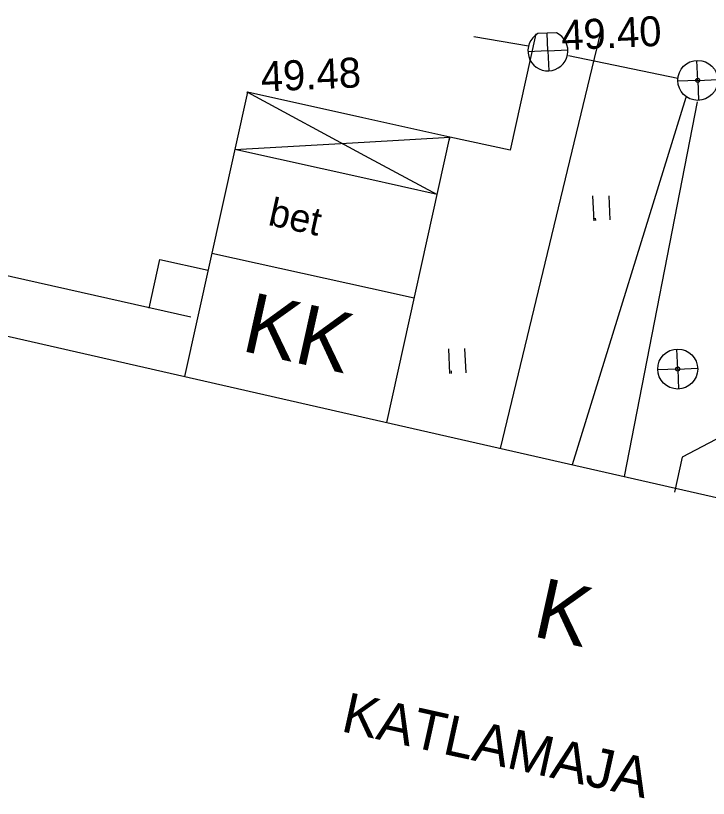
# Model space of a CAD drawing. Extents: x 641407 to 642093, y 6455165 to 6455786.
# Drawn here: x 641626.58 to 641643.91, y 6455703.64 to 6455723.22 of the extents above; entities that cross this region are included whole.
import ezdxf

# ---------------------------------------------------------------- set-up
doc = ezdxf.new("R2010")
doc.units = 0
for name, color, linetype in [('01_HOONE', 7, 'Continuous'), ('12_MPPOST', 7, 'Continuous'), ('63_KARVUD', 7, 'Continuous'), ('Default', 7, 'Continuous'), ('DRENAASHIKAEV', 7, 'Continuous'), ('ELEKTRIPOST', 7, 'Continuous'), ('GAASIKAEV', 7, 'Continuous'), ('KAEV', 7, 'Continuous'), ('KALLAS', 7, 'Continuous'), ('KRUNDIPIIR', 7, 'Continuous'), ('SIDEKAEV', 7, 'Continuous'), ('TANAV', 7, 'Continuous'), ('VEEKAEV', 7, 'Continuous')]:
    doc.layers.add(name, color=color, linetype=linetype)

# ---------------------------------------------------------------- blocks, each defined once
blk = doc.blocks.new('KKANK4')
at = {"layer": 'Default'}
for q in [(-50, 0), (0, 50), (50, 0), (0, -50)]:
    blk.add_line((0, 0), q, dxfattribs=at)
blk.add_circle((0, 0), 50, dxfattribs=at)
blk = doc.blocks.new('PUNKT9')
at = {"layer": '12_MPPOST'}
blk.add_circle((0, 0), 10, dxfattribs=at)
blk = doc.blocks.new('KHEIN6')
at = {"layer": 'Default'}
for p, q in [((0, 62), (0, 0)), ((41, 61), (41, 0))]:
    blk.add_line(p, q, dxfattribs=at)
blk = doc.blocks.new('KKANK5')
at = {"layer": 'VEEKAEV'}
for q in [(0, 500), (-500, 0), (500, 0), (0, -500)]:
    blk.add_line((0, 0), q, dxfattribs=at)
blk.add_circle((0, 0), 500, dxfattribs=at)
blk = doc.blocks.new('PUNK10')
at = {"layer": '12_MPPOST'}
blk.add_circle((0, 0), 10, dxfattribs=at)
blk = doc.blocks.new('KHEIN7')
at = {"layer": 'TANAV'}
for p, q in [((0, 620.11), (0, 0)), ((405.61, 608.83), (405.61, 0))]:
    blk.add_line(p, q, dxfattribs=at)

msp = doc.modelspace()

# ---------------------------------------------------------------- linework, layer by layer
at = {"layer": '01_HOONE'}
msp.add_line((641635.609, 6455713.101), (641658.773, 6455707.826), dxfattribs=at)
msp.add_line((641635.609, 6455713.101), (641658.773, 6455707.826), dxfattribs=at)
msp.add_lwpolyline([(641622.367, 6455712.552), (641623.117, 6455715.945), (641635.609, 6455713.101)], dxfattribs=at)
msp.add_lwpolyline([(641622.367, 6455712.552), (641623.117, 6455715.945), (641635.609, 6455713.101)], dxfattribs=at)
at = {"layer": 'DRENAASHIKAEV'}
for p, q in [((641638.04, 6455722.702), (641639.412, 6455722.468)), ((641638.04, 6455722.702), (641639.412, 6455722.468)), ((641643.349, 6455721.172), (641640.501, 6455711.987)), ((641643.349, 6455721.172), (641640.501, 6455711.987)), ((641643.627, 6455721.071), (641641.802, 6455711.69)), ((641643.627, 6455721.071), (641641.802, 6455711.69))]:
    msp.add_line(p, q, dxfattribs=at)
at = {"layer": 'ELEKTRIPOST'}
msp.add_lwpolyline([(641651.933, 6455716.29), (641651.102, 6455716.297), (641643.25, 6455712.177), (641643.058, 6455711.301)], dxfattribs=at)
msp.add_lwpolyline([(641651.933, 6455716.29), (641651.102, 6455716.297), (641643.25, 6455712.177), (641643.058, 6455711.301)], dxfattribs=at)
at = {"layer": 'GAASIKAEV'}
msp.add_lwpolyline([(641638.713, 6455712.394), (641641.224, 6455722.844)], dxfattribs=at)
msp.add_lwpolyline([(641638.713, 6455712.394), (641641.224, 6455722.844)], dxfattribs=at)
at = {"layer": 'KAEV'}
msp.add_line((641640.41, 6455722.227), (641643.147, 6455721.656), dxfattribs=at)
msp.add_line((641640.41, 6455722.227), (641643.147, 6455721.656), dxfattribs=at)
at = {"layer": 'KALLAS'}
for p, q in [((641639.592, 6455722.771), (641638.95, 6455719.861)), ((641639.592, 6455722.771), (641638.95, 6455719.861)), ((641638.95, 6455719.861), (641637.444, 6455720.185)), ((641638.95, 6455719.861), (641637.444, 6455720.185))]:
    msp.add_line(p, q, dxfattribs=at)
at = {"layer": 'SIDEKAEV'}
for p, q in [((641632.379, 6455721.305), (641630.807, 6455714.194)), ((641632.379, 6455721.305), (641630.807, 6455714.194)), ((641632.379, 6455721.305), (641632.379, 6455721.305)), ((641635.27, 6455720.666), (641632.379, 6455721.305)), ((641632.379, 6455721.305), (641635.312, 6455719.727)), ((641632.379, 6455721.305), (641632.379, 6455721.305)), ((641635.27, 6455720.666), (641632.379, 6455721.305)), ((641632.379, 6455721.305), (641635.312, 6455719.727)), ((641637.444, 6455720.185), (641635.27, 6455720.666)), ((641637.444, 6455720.185), (641635.27, 6455720.666)), ((641635.297, 6455720.06), (641637.444, 6455720.185)), ((641635.297, 6455720.06), (641637.444, 6455720.185)), ((641635.865, 6455713.042), (641637.444, 6455720.185)), ((641635.865, 6455713.042), (641637.444, 6455720.185)), ((641637.444, 6455720.185), (641637.428, 6455720.12)), ((641637.444, 6455720.185), (641637.428, 6455720.12)), ((641632.062, 6455719.871), (641635.297, 6455720.06)), ((641632.062, 6455719.871), (641635.297, 6455720.06)), ((641635.338, 6455719.146), (641632.062, 6455719.871)), ((641635.338, 6455719.146), (641632.062, 6455719.871)), ((641635.312, 6455719.727), (641637.127, 6455718.75)), ((641635.312, 6455719.727), (641637.127, 6455718.75)), ((641637.127, 6455718.75), (641635.338, 6455719.146)), ((641637.127, 6455718.75), (641635.338, 6455719.146)), ((641635.461, 6455716.396), (641631.488, 6455717.274)), ((641635.461, 6455716.396), (641631.488, 6455717.274)), ((641629.921, 6455715.907), (641630.19, 6455717.126)), ((641629.921, 6455715.907), (641630.19, 6455717.126)), ((641630.19, 6455717.126), (641631.396, 6455716.859)), ((641630.19, 6455717.126), (641631.396, 6455716.859)), ((641636.553, 6455716.154), (641635.461, 6455716.396)), ((641636.553, 6455716.154), (641635.461, 6455716.396))]:
    msp.add_line(p, q, dxfattribs=at)
msp.add_lwpolyline([(641630.965, 6455715.676), (641622.321, 6455717.626), (641622.171, 6455716.932)], dxfattribs=at)
msp.add_lwpolyline([(641630.965, 6455715.676), (641622.321, 6455717.626), (641622.171, 6455716.932)], dxfattribs=at)
at = {"layer": 'VEEKAEV'}
for q in [(641639.876, 6455722.784), (641639.876, 6455722.784), (641639.396, 6455722.319), (641639.396, 6455722.319), (641640.395, 6455722.364), (641640.395, 6455722.364), (641639.895, 6455722.341), (641639.918, 6455721.842), (641639.895, 6455722.341), (641639.918, 6455721.842)]:
    msp.add_line((641639.895, 6455722.341), q, dxfattribs=at)
msp.add_lwpolyline([(641640.107, 6455722.794), (641639.644, 6455722.774)], dxfattribs=at)
msp.add_lwpolyline([(641640.107, 6455722.794), (641639.644, 6455722.774)], dxfattribs=at)
msp.add_arc((641639.895, 6455722.341), 0.5, 120.1893, 64.9389, dxfattribs=at)
msp.add_arc((641639.895, 6455722.341), 0.5, 120.1893, 64.9389, dxfattribs=at)

# ---------------------------------------------------------------- block references
at = {"layer": 'KRUNDIPIIR', "xscale": 0.0009999011189044575, "yscale": 0.0009999011189044575, "rotation": 2.564087396761455}
for name, p in [('PUNKT9', (641639.895, 6455722.341)), ('PUNK10', (641639.895, 6455722.341)), ('PUNKT9', (641632.379, 6455721.305)), ('PUNK10', (641632.379, 6455721.305))]:
    msp.add_blockref(name, p, dxfattribs=at)
at = {"layer": 'TANAV', "xscale": 0.0009999011189044575, "yscale": 0.0009999011189044575, "rotation": 2.564087396761455}
for name, p in [('KHEIN7', (641641.042, 6455718.093)), ('KHEIN6', (641641.042, 6455718.093)), ('KHEIN7', (641637.434, 6455714.272)), ('KHEIN6', (641637.434, 6455714.272))]:
    msp.add_blockref(name, p, dxfattribs=at)
at = {"layer": 'VEEKAEV', "xscale": 0.0009999011189044575, "yscale": 0.0009999011189044575, "rotation": 2.564087396761455}
for name, p in [('KKANK5', (641643.644, 6455721.604)), ('KKANK4', (641643.644, 6455721.604)), ('KKANK5', (641643.142, 6455714.382)), ('KKANK4', (641643.142, 6455714.382))]:
    msp.add_blockref(name, p, dxfattribs=at)

# ---------------------------------------------------------------- texts
at = {"layer": '01_HOONE'}
for s, height, rotation, p in [('KK', 1.4999, 347.5315, (641632.196, 6455714.847)), ('KK', 1.4999, 347.5315, (641632.196, 6455714.847)), ('K', 1.5, 347.5314, (641639.481, 6455707.707)), ('K', 1.5, 347.5314, (641639.481, 6455707.707)), ('KATLAMAJA', 0.9999, 347.5314, (641634.693, 6455705.327)), ('KATLAMAJA', 0.9999, 347.5314, (641634.693, 6455705.327))]:
    msp.add_text(s, height=height, rotation=rotation, dxfattribs=at).set_placement(p)
at = {"layer": '63_KARVUD'}
for s, p in [('49.40', (641640.245, 6455722.357)), ('49.40', (641640.245, 6455722.357)), ('49.48', (641632.729, 6455721.321)), ('49.48', (641632.729, 6455721.321))]:
    msp.add_text(s, height=0.7499, rotation=2.5641, dxfattribs=at).set_placement(p)
at = {"layer": 'SIDEKAEV'}
msp.add_text('bet', height=0.6999, rotation=347.5314, dxfattribs=at).set_placement((641632.871, 6455717.992))
msp.add_text('bet', height=0.6999, rotation=347.5314, dxfattribs=at).set_placement((641632.871, 6455717.992))

doc.saveas('drawing.dxf')
